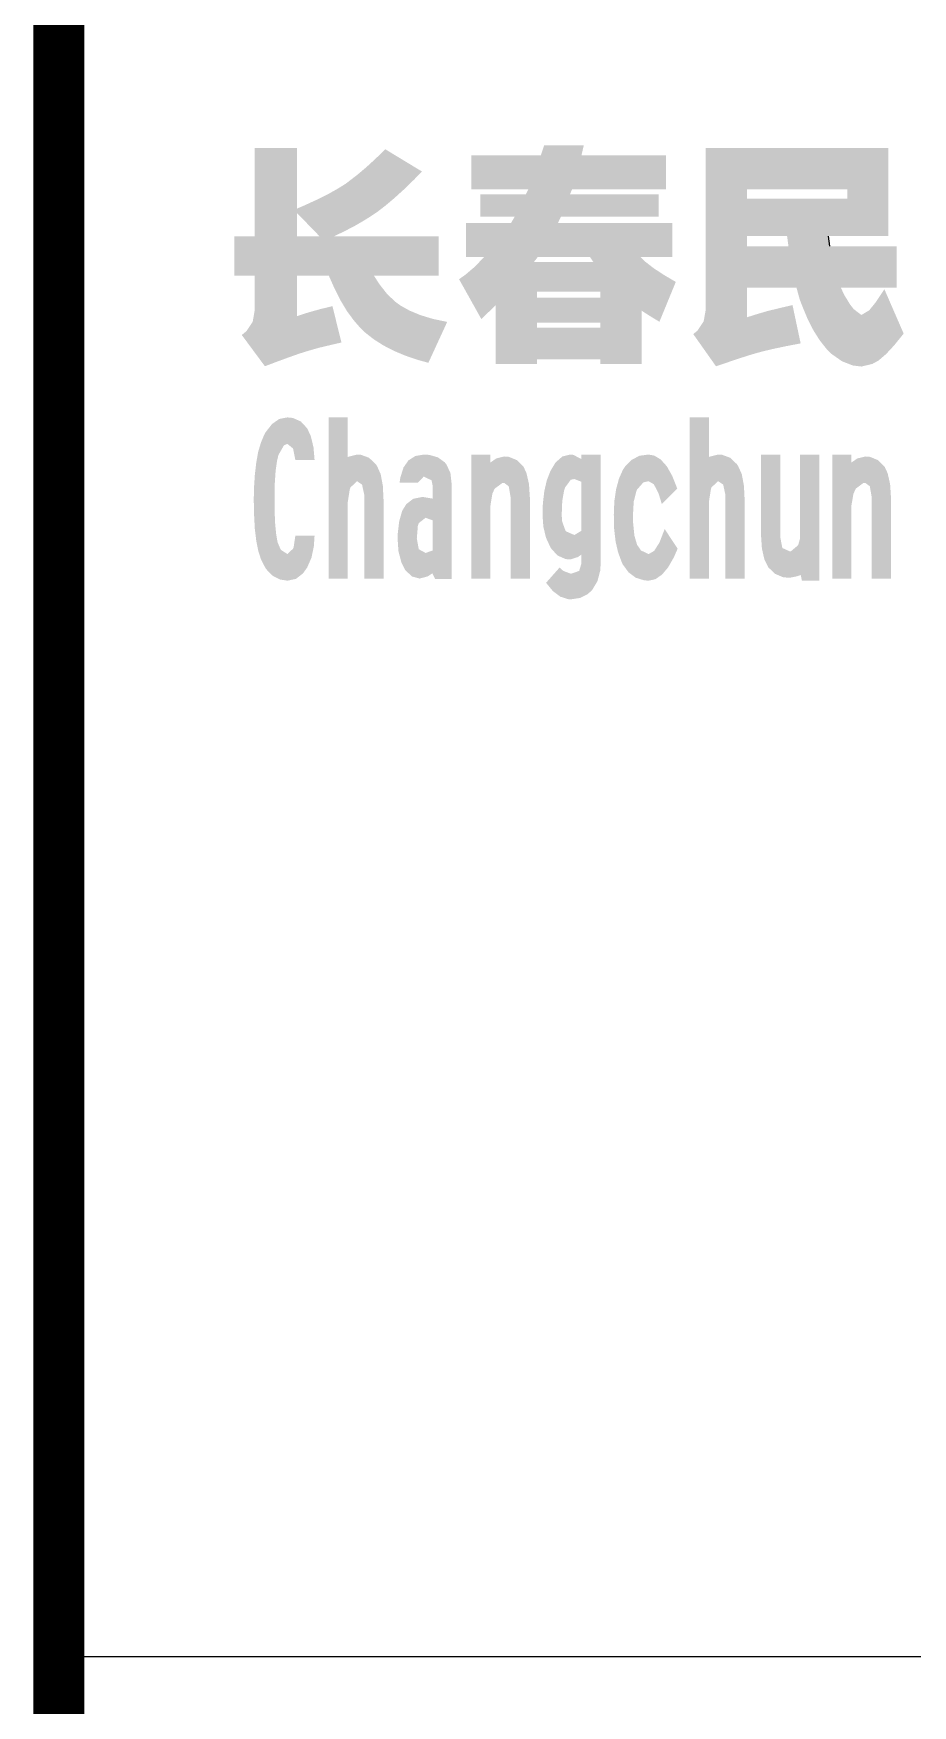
# Model space of a CAD drawing. Extents: x 1417642 to 3570900, y 124798 to 1191112.
# Drawn here: x 1606267 to 1608866, y 624007 to 628952 of the extents above; entities that cross this region are included whole.
import ezdxf

# ---------------------------------------------------------------- set-up
doc = ezdxf.new("R2010")
doc.units = 0
doc.header["$LTSCALE"] = 1000
doc.header["$MEASUREMENT"] = 0
doc.layers.add('图戳', color=211, linetype='CONTINUOUS')

msp = doc.modelspace()

# ---------------------------------------------------------------- hatches: boundary and pattern name
at = {"layer": '图戳'}
h = msp.add_hatch(color=256, dxfattribs=at)
h.paths.add_polyline_path([(1607046.1, 628614), (1606921.2, 628614), (1606921.2, 628352.2), (1606860.7, 628352.2), (1606860.7, 628235.7), (1606921.2, 628235.7), (1606921.2, 628133.9), (1606915.4, 628099.7), (1606896.7, 628071.7), (1606883, 628060.6), (1606951.4, 627968.1), (1606987.9, 627981.9), (1607021.7, 627994.3), (1607051.9, 628005), (1607078.6, 628013.4), (1607111.5, 628022.8), (1607150.6, 628032.1), (1607177.7, 628038.3), (1607151, 628145.9), (1607113.2, 628136.6), (1607078.6, 628126.8), (1607046.1, 628116.3), (1607046.1, 628235.7), (1607140.4, 628235.7), (1607157.7, 628197), (1607175.5, 628161.9), (1607194.1, 628130.8), (1607214.2, 628103.7), (1607234.6, 628080.1), (1607248.4, 628067.2), (1607273.3, 628047.7), (1607301.3, 628029.9), (1607332, 628013.9), (1607365.7, 627999.7), (1607402.2, 627987.2), (1607434.6, 627978.3), (1607490.2, 628099.2), (1607448, 628108.1), (1607411.1, 628119.3), (1607379.1, 628132.6), (1607352, 628147.7), (1607336.4, 628159.3), (1607312.8, 628181.5), (1607290.6, 628209.9), (1607273.7, 628235.7), (1607465.3, 628235.7), (1607465.3, 628352.2), (1607155, 628352.2), (1607187.5, 628367.8), (1607219.5, 628384.6), (1607250.6, 628402.9), (1607260.8, 628409.5), (1607283.1, 628424.2), (1607307.5, 628442.9), (1607333.7, 628465.1), (1607362.2, 628490.9), (1607392.9, 628520.7), (1607415.5, 628544.2), (1607307.1, 628610), (1607279.1, 628582.5), (1607251.5, 628557.1), (1607224.8, 628534.5), (1607198.1, 628514), (1607190.6, 628508.2), (1607165.7, 628492.7), (1607137.2, 628476.7), (1607103.9, 628460.2), (1607067, 628443.3), (1607046.1, 628434.4)])
h.paths.add_polyline_path([(1607046.1, 628421.5), (1607113.2, 628352.2), (1607046.1, 628352.2)], flags=16)
h = msp.add_hatch(color=256, dxfattribs=at)
h.paths.add_polyline_path([(1608155.3, 628392.2), (1607817.8, 628392.2), (1607826.3, 628410.4), (1608115.3, 628410.4), (1608115.3, 628476.2), (1607853, 628476.2), (1607859.2, 628491.3), (1608136.6, 628491.3), (1608136.6, 628592.3), (1607887.2, 628592.3), (1607893.9, 628621.6), (1607776.9, 628621.6), (1607767.2, 628592.3), (1607561.3, 628592.3), (1607561.3, 628491.3), (1607729.8, 628491.3), (1607722.7, 628476.2), (1607588, 628476.2), (1607588, 628410.4), (1607689.8, 628410.4), (1607679.1, 628392.2), (1607545.3, 628392.2), (1607545.3, 628291.7), (1607600, 628291.7), (1607570.7, 628261.5), (1607544, 628238.8), (1607525.3, 628225.5), (1607591.1, 628107.7), (1607617.4, 628133), (1607633.8, 628149), (1607633.8, 627974.8), (1607755.6, 627974.8), (1607755.6, 627989), (1607942.8, 627989), (1607942.8, 627974.8), (1608064.6, 627974.8), (1608064.6, 628132.6), (1608094.4, 628113.5), (1608117.5, 628099.7), (1608165.9, 628217.5), (1608130.4, 628238.4), (1608100.1, 628258.4), (1608076.1, 628277.1), (1608075.2, 628277.5), (1608060.6, 628291.7), (1608155.3, 628291.7)])
h.paths.add_polyline_path([(1607758.3, 628291.7), (1607912.1, 628291.7), (1607922.3, 628276.2), (1607746.3, 628276.2)], flags=17)
h.paths.add_polyline_path([(1607755.6, 628189), (1607942.8, 628189), (1607942.8, 628171.3), (1607755.6, 628171.3)], flags=16)
h.paths.add_polyline_path([(1607755.6, 628097), (1607942.8, 628097), (1607942.8, 628081.9), (1607755.6, 628081.9)], flags=16)
h = msp.add_hatch(color=256, dxfattribs=at)
h.paths.add_polyline_path([(1608794.5, 628613.6), (1608254.4, 628613.6), (1608254.4, 628329.1), (1608254.4, 628135.3), (1608248.2, 628100.6), (1608229.5, 628073), (1608217.5, 628063.2), (1608284.6, 627968.1), (1608322, 627980.6), (1608356.2, 627992.1), (1608388.2, 628002.3), (1608395.8, 628004.6), (1608422.9, 628012.1), (1608455.3, 628019.7), (1608493.1, 628027.7), (1608534.9, 628035.7), (1608510.9, 628149), (1608472.7, 628140.1), (1608436.7, 628131.3), (1608403.3, 628121.5), (1608376.6, 628113), (1608376.6, 628201), (1608522.5, 628201), (1608532.2, 628165.5), (1608539.8, 628145.9), (1608555.8, 628107.2), (1608573.1, 628073.5), (1608591.8, 628044.1), (1608611.8, 628018.8), (1608626, 628004.6), (1608657.2, 627982.8), (1608689.2, 627970.3), (1608714.5, 627967.2), (1608746.5, 627974.8), (1608765.2, 627985), (1608787, 628003.7), (1608811.4, 628029.9), (1608839.4, 628064.7), (1608782.5, 628195.7), (1608757.6, 628158.4), (1608737.6, 628133.5), (1608714.5, 628119.7), (1608691.8, 628137), (1608680.7, 628151.3), (1608662.9, 628180.6), (1608653.6, 628201), (1608818.5, 628201), (1608818.5, 628322.9), (1608621.6, 628322.9), (1608617.6, 628353.1), (1608794.5, 628353.1), (1608794.5, 628409.1), (1608794.5, 628464.2), (1608794.5, 628520.7)])
h.paths.add_polyline_path([(1608672.7, 628491.3), (1608672.7, 628464.2), (1608376.6, 628464.2), (1608376.6, 628491.3)], flags=16)
h.paths.add_polyline_path([(1608494.9, 628353.1), (1608498.9, 628322.9), (1608376.6, 628322.9), (1608376.6, 628329.1), (1608376.6, 628353.1)], flags=17)
for points in [[(1606991.5, 627705.9), (1607007.8, 627734.3), (1607017.8, 627738.5), (1607034.6, 627724.8), (1607041.4, 627691.2), (1607098.2, 627691.2), (1607095, 627728.5), (1607087.2, 627761.1), (1607076.6, 627784.2), (1607057.7, 627804.7), (1607034.1, 627815.2), (1607017.8, 627816.8), (1606993.6, 627812), (1606972.6, 627797.3), (1606953.7, 627773.2), (1606950, 627766.8), (1606940, 627743.2), (1606931.6, 627715.3), (1606925.8, 627682.8), (1606921.6, 627646), (1606919, 627605), (1606918.5, 627571.9), (1606919.5, 627527.2), (1606921.6, 627487.3), (1606925.8, 627452.6), (1606931.6, 627422.6), (1606939.5, 627397.9), (1606939.5, 627397.4), (1606954.2, 627369), (1606973.1, 627349.1), (1606995.2, 627337.5), (1607017.8, 627333.8), (1607043, 627339.1), (1607064, 627355.4), (1607076.6, 627373.2), (1607089.3, 627402.7), (1607096.1, 627435.8), (1607098.2, 627466.8), (1607041.4, 627466.8), (1607036.2, 627431.6), (1607034.6, 627428.4), (1607017.8, 627412.6), (1606998.3, 627425.3), (1606988.9, 627447.3), (1606984.7, 627471.5), (1606981.5, 627504.6), (1606979.9, 627546.7), (1606979.9, 627571.9), (1606980.5, 627619.7), (1606983.1, 627658.6), (1606987.3, 627688.5)], [(1607282.7, 627673.3), (1607279, 627678.6), (1607259, 627697.5), (1607234.8, 627706.4), (1607223.8, 627706.9), (1607198.6, 627700.6), (1607196.5, 627699.6), (1607196.5, 627816.8), (1607139.7, 627816.8), (1607139.7, 627340.1), (1607196.5, 627340.1), (1607196.5, 627567.1), (1607202.2, 627603.9), (1607204.4, 627609.7), (1607223.8, 627628.1), (1607238.5, 627618.1), (1607244.8, 627589.2), (1607245.3, 627571.9), (1607245.3, 627340.1), (1607302.1, 627340.1), (1607302.1, 627571.9), (1607300, 627614.4), (1607293.7, 627648.6)], [(1608367.3, 627614.4), (1608361, 627648.6), (1608350, 627673.3), (1608346.3, 627678.6), (1608326.4, 627697.5), (1608302.2, 627706.4), (1608291.1, 627706.9), (1608265.9, 627700.6), (1608263.8, 627699.6), (1608263.8, 627816.8), (1608207.1, 627816.8), (1608207.1, 627340.1), (1608263.8, 627340.1), (1608263.8, 627567.1), (1608269.6, 627603.9), (1608271.2, 627609.7), (1608291.1, 627628.1), (1608305.9, 627618.1), (1608312.2, 627589.2), (1608312.7, 627571.9), (1608312.7, 627340.1), (1608369.4, 627340.1), (1608369.4, 627571.9)], [(1607715.7, 627671.2), (1607696.8, 627690.1), (1607672.6, 627700.1), (1607658.9, 627701.2), (1607635.3, 627695.4), (1607617.9, 627683.3), (1607617.9, 627706.9), (1607561.2, 627706.9), (1607561.2, 627340.1), (1607617.9, 627340.1), (1607617.9, 627555.1), (1607623.7, 627591.3), (1607630.6, 627606), (1607652.6, 627622.3), (1607658.9, 627622.9), (1607672.1, 627612.9), (1607677.9, 627579.2), (1607677.9, 627340.1), (1607734.6, 627340.1), (1607734.6, 627578.7), (1607732, 627619.7), (1607724.6, 627651.8)], [(1608139.3, 627672.3), (1608121.4, 627692.2), (1608102.5, 627703.8), (1608085.1, 627706.9), (1608058.3, 627703.3), (1608035.7, 627691.2), (1608016.3, 627671.7), (1608009.5, 627661.7), (1607997.9, 627635.5), (1607989.5, 627604.5), (1607984.2, 627568.7), (1607982.7, 627528.8), (1607983.7, 627486.7), (1607987.9, 627450), (1607995.3, 627417.9), (1608005.3, 627390.6), (1608008.9, 627382.2), (1608026.3, 627358.5), (1608047.3, 627342.7), (1608072, 627334.9), (1608085.1, 627333.8), (1608105.1, 627338), (1608124.6, 627351.2), (1608142.9, 627372.7), (1608160.3, 627403.2), (1608171.3, 627428.4), (1608133, 627486.7), (1608117.7, 627446.8), (1608102, 627422.1), (1608085.7, 627412.4), (1608063.1, 627423.2), (1608051.5, 627440), (1608043.6, 627466.8), (1608039.9, 627503), (1608039.4, 627528.8), (1608041.5, 627567.7), (1608049.4, 627598.7), (1608051.5, 627603.4), (1608069.9, 627624.4), (1608085.1, 627628.1), (1608100.9, 627619.2), (1608115.1, 627591.8), (1608124.6, 627560.3), (1608170.3, 627606), (1608155.6, 627643.3)], [(1608590.2, 627423.2), (1608590.2, 627461), (1608590.2, 627494.6), (1608590.2, 627706.9), (1608533.4, 627706.9), (1608533.4, 627494.6), (1608533.4, 627489.9), (1608533.4, 627459.4), (1608527.6, 627438.9), (1608506.6, 627421.1), (1608501.4, 627421.1), (1608480.9, 627430.5), (1608474.6, 627462.6), (1608474.6, 627468.3), (1608474.6, 627706.9), (1608417.8, 627706.9), (1608417.8, 627468.3), (1608420.4, 627428.9), (1608427.8, 627396.4), (1608439.9, 627372.7), (1608458.8, 627354.3), (1608482.4, 627344.3), (1608501.4, 627342.2), (1608527.1, 627347.5), (1608535, 627351.2), (1608538.7, 627333.8), (1608590.2, 627333.8), (1608590.2, 627358), (1608590.2, 627388.5)], [(1608792, 627651.8), (1608783, 627671.2), (1608764.1, 627690.1), (1608739.9, 627700.1), (1608726.3, 627701.2), (1608702.6, 627695.4), (1608684.8, 627683.3), (1608684.8, 627706.9), (1608628.5, 627706.9), (1608628.5, 627340.1), (1608684.8, 627340.1), (1608684.8, 627555.1), (1608691.1, 627591.3), (1608697.9, 627606), (1608719.5, 627622.3), (1608726.3, 627622.9), (1608739.4, 627612.9), (1608745.2, 627579.2), (1608745.2, 627578.7), (1608745.2, 627340.1), (1608802, 627340.1), (1608802, 627578.7), (1608799.3, 627619.7)]]:
    msp.add_hatch(color=256, dxfattribs=at).paths.add_polyline_path(points)
h = msp.add_hatch(color=256, dxfattribs=at)
h.paths.add_polyline_path([(1607487.6, 627678.6), (1607482.4, 627684.3), (1607462.9, 627698.5), (1607437.2, 627705.9), (1607421.9, 627706.9), (1607396.2, 627702.7), (1607375.7, 627689.6), (1607361, 627668.6), (1607351.5, 627638.1), (1607349.4, 627623.4), (1607403.5, 627623.4), (1607420.3, 627641.2), (1607421.9, 627641.2), (1607444, 627630.7), (1607447.1, 627615), (1607447.1, 627576.6), (1607421.9, 627580.8), (1607416.1, 627581.3), (1607389.9, 627576.1), (1607369.4, 627560.3), (1607357.3, 627540.9), (1607348.3, 627509.3), (1607344.1, 627473.6), (1607343.6, 627458.4), (1607346.2, 627420.5), (1607354.7, 627388.5), (1607365.7, 627365.9), (1607385.7, 627346.4), (1607408.8, 627340.1), (1607432.4, 627346.4), (1607447.1, 627355.9), (1607447.1, 627353.8), (1607454.5, 627339.1), (1607503.9, 627339.1), (1607503.9, 627615), (1607499.7, 627652.3)])
h.paths.add_polyline_path([(1607426.1, 627519.8), (1607447.1, 627512.5), (1607447.1, 627423.2), (1607426.6, 627415.8), (1607406.2, 627426.8), (1607400.4, 627458.4), (1607403.5, 627496.2), (1607406.2, 627504.1)], flags=16)
h = msp.add_hatch(color=256, dxfattribs=at)
h.paths.add_polyline_path([(1607943.8, 627706.9), (1607887, 627706.9), (1607887, 627693.3), (1607863.4, 627705.9), (1607853.4, 627706.9), (1607830.8, 627701.2), (1607810.3, 627683.3), (1607795, 627657.5), (1607784.5, 627630.2), (1607777.2, 627598.2), (1607773, 627561.9), (1607771.9, 627529.3), (1607774.5, 627493), (1607782.4, 627460.5), (1607796.1, 627431), (1607797.1, 627429.5), (1607816.1, 627408.4), (1607839.7, 627397.9), (1607853.4, 627396.4), (1607876.5, 627403.7), (1607887, 627411.1), (1607887, 627384.8), (1607880.2, 627362.7), (1607856, 627354.3), (1607833.4, 627362.7), (1607822.4, 627372.7), (1607782.4, 627327.5), (1607802.9, 627302.8), (1607824.5, 627286.5), (1607847.6, 627279.2), (1607856, 627278.6), (1607882.8, 627282.8), (1607905.9, 627294.4), (1607918.5, 627306), (1607934.3, 627332.2), (1607942.7, 627364.3), (1607943.8, 627384.8)])
h.paths.add_polyline_path([(1607887, 627481.5), (1607866, 627468.9), (1607842.3, 627479.4), (1607839.7, 627482), (1607829.7, 627509.9), (1607828.7, 627529.3), (1607830.3, 627569.8), (1607836, 627601.8), (1607838.7, 627609.7), (1607855.5, 627632.3), (1607866, 627634.4), (1607887, 627626.5)], flags=16)

# ---------------------------------------------------------------- linework, layer by layer
msp.add_line((1608621.6, 628322.9), (1608617.6, 628353.1), dxfattribs=at)
at = {"layer": '图戳', "const_width": 150}
msp.add_lwpolyline([(1606342.3, 632398.4), (1606342.3, 509248.4)], dxfattribs=at)
at = {"layer": '图戳'}
msp.add_lwpolyline([(1606342.3, 624152), (1616842.3, 624152)], dxfattribs=at)

doc.saveas('drawing.dxf')
